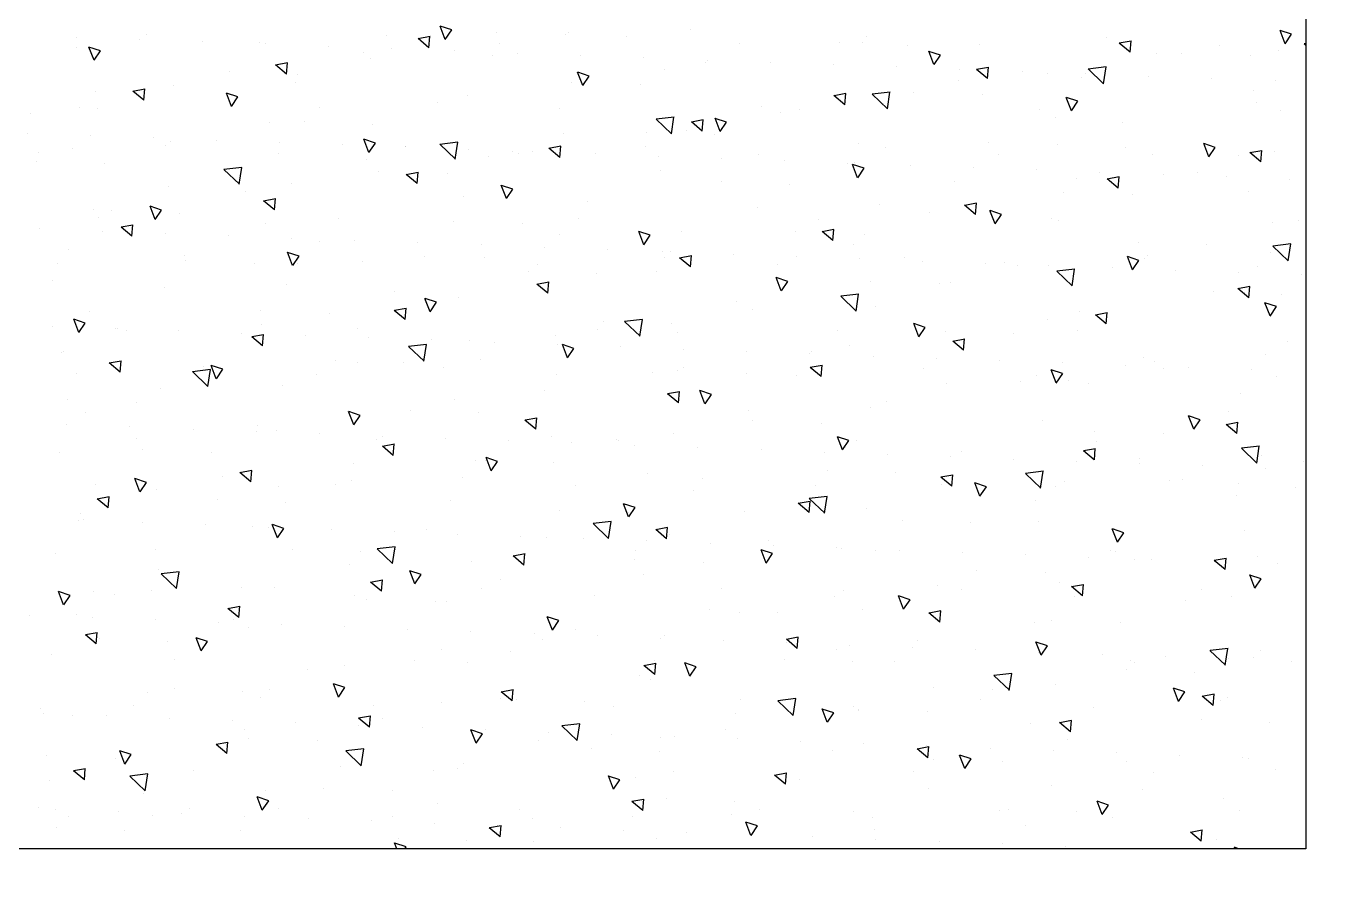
# Model space of a CAD drawing. Header units: metres. Extents: x 530959 to 531458, y 2674234 to 2674577.
# Drawn here: x 531148.023 to 531148.894, y 2674389.158 to 2674389.731 of the extents above; entities that cross this region are included whole.
import ezdxf

# ---------------------------------------------------------------- set-up
doc = ezdxf.new("R2010")
doc.units = ezdxf.units.M
doc.layers.add('300mm Hume Pipe', color=74, linetype='Continuous')
doc.layers.add('IDT', color=7, linetype='Continuous')

# ---------------------------------------------------------------- blocks, each defined once
blk = doc.blocks.new('IDT')
at = {"layer": 'IDT', "color": 8}
for p, q in [((27.26703, 16.38292), (27.26703, 17.48292)), ((27.26703, 17.48292), (28.76703, 17.48292))]:
    blk.add_line(p, q, dxfattribs=at)
at = {"layer": 'IDT', "color": 8, "linetype": 'Continuous'}
for p, q in [((27.31197, 17.48292), (27.31468, 17.48201)), ((27.31437, 17.48292), (27.31472, 17.48199)), ((27.32651, 17.47671), (27.32651, 17.47671)), ((27.33704, 17.47796), (27.33638, 17.47037)), ((27.33705, 17.47796), (27.34434, 17.47184)), ((27.38587, 17.48277), (27.38587, 17.48277)), ((27.42815, 17.48123), (27.42815, 17.48123)), ((27.47043, 17.47969), (27.47043, 17.47969)), ((27.5127, 17.47814), (27.5127, 17.47814)), ((27.55498, 17.4766), (27.55498, 17.4766)), ((27.64554, 17.48283), (27.64554, 17.48283)), ((27.70217, 17.47594), (27.70217, 17.47594)), ((27.78413, 17.47798), (27.78413, 17.47798)), ((27.82901, 17.47749), (27.82901, 17.47749)), ((27.87056, 17.48292), (27.86974, 17.48169)), ((27.86974, 17.4817), (27.87741, 17.47912)), ((27.87492, 17.47588), (27.87492, 17.47588)), ((27.87599, 17.48292), (27.87746, 17.4791)), ((27.33635, 17.47052), (27.34431, 17.47199)), ((27.4546, 17.46712), (27.4546, 17.46712)), ((27.55588, 17.46976), (27.55588, 17.46976)), ((27.59726, 17.47505), (27.59726, 17.47505)), ((27.63868, 17.47401), (27.63442, 17.46769)), ((27.63442, 17.46769), (27.64209, 17.46512)), ((27.63872, 17.47399), (27.64214, 17.46509)), ((27.63954, 17.47351), (27.63954, 17.47351)), ((27.68181, 17.47196), (27.68181, 17.47196)), ((27.72409, 17.47042), (27.72409, 17.47042)), ((27.76637, 17.46888), (27.76637, 17.46888)), ((27.80602, 17.46753), (27.81398, 17.469)), ((27.80672, 17.47498), (27.80605, 17.46738)), ((27.80672, 17.47498), (27.81402, 17.46885)), ((27.80865, 17.46733), (27.80865, 17.46733)), ((27.981, 17.47051), (27.981, 17.47051)), ((28.05839, 17.47054), (28.05839, 17.47054)), ((28.10429, 17.46893), (28.10429, 17.46893)), ((27.39668, 17.46232), (27.39668, 17.46232)), ((27.40336, 17.46), (27.39909, 17.45368)), ((27.4034, 17.45998), (27.40682, 17.45109)), ((27.5575, 17.46194), (27.5575, 17.46194)), ((27.65181, 17.46018), (27.65181, 17.46018)), ((27.71832, 17.46157), (27.71832, 17.46157)), ((27.78526, 17.46281), (27.78526, 17.46281)), ((27.85092, 17.46579), (27.85092, 17.46579)), ((27.87914, 17.46119), (27.87914, 17.46119)), ((27.8932, 17.46424), (27.8932, 17.46424)), ((27.93548, 17.4627), (27.93548, 17.4627)), ((27.97776, 17.46115), (27.97776, 17.46115)), ((28.02003, 17.45961), (28.02003, 17.45961)), ((28.03996, 17.46082), (28.03996, 17.46082)), ((28.09626, 17.46153), (28.09626, 17.46153)), ((27.31164, 17.45745), (27.31164, 17.45745)), ((27.39909, 17.45369), (27.40677, 17.45111)), ((27.42036, 17.45799), (27.42036, 17.45799)), ((27.46626, 17.45637), (27.46626, 17.45637)), ((27.47246, 17.45707), (27.47246, 17.45707)), ((27.56985, 17.45814), (27.56985, 17.45814)), ((27.63328, 17.4567), (27.63328, 17.4567)), ((27.64973, 17.45104), (27.64973, 17.45104)), ((27.71049, 17.44991), (27.71846, 17.45138)), ((27.71119, 17.45735), (27.71052, 17.44976)), ((27.71119, 17.45735), (27.71849, 17.45123)), ((27.7941, 17.45633), (27.7941, 17.45633)), ((27.84868, 17.45272), (27.84868, 17.45272)), ((27.95492, 17.45595), (27.95492, 17.45595)), ((27.96609, 17.45711), (27.96183, 17.45079)), ((27.96183, 17.45079), (27.9695, 17.44822)), ((27.96614, 17.45709), (27.96955, 17.4482)), ((28.01463, 17.45586), (28.01463, 17.45586)), ((28.06231, 17.45807), (28.06231, 17.45807)), ((28.10459, 17.45652), (28.10459, 17.45652)), ((28.11573, 17.45558), (28.11573, 17.45558)), ((27.32228, 17.44932), (27.32228, 17.44932)), ((27.3766, 17.4433), (27.3766, 17.4433)), ((27.51949, 17.44239), (27.51949, 17.44239)), ((27.69563, 17.44942), (27.69563, 17.44942)), ((27.73077, 17.44311), (27.72651, 17.43679)), ((27.73082, 17.44308), (27.73423, 17.43419)), ((27.8791, 17.44409), (27.8791, 17.44409)), ((27.92501, 17.44247), (27.92501, 17.44247)), ((27.96394, 17.44374), (27.96394, 17.44374)), ((28.04459, 17.44415), (28.04284, 17.43285)), ((28.04454, 17.44412), (28.05485, 17.43423)), ((28.04589, 17.44578), (28.04589, 17.44578)), ((27.43754, 17.44034), (27.43754, 17.44034)), ((27.60597, 17.43635), (27.60597, 17.43635)), ((27.61497, 17.43229), (27.62293, 17.43376)), ((27.61566, 17.43973), (27.61499, 17.43214)), ((27.61566, 17.43973), (27.62296, 17.43361)), ((27.71637, 17.43492), (27.71637, 17.43492)), ((27.72651, 17.43679), (27.73418, 17.43421)), ((28.04278, 17.43286), (28.05484, 17.43426)), ((28.08533, 17.43675), (28.08467, 17.42916)), ((28.08533, 17.43675), (28.09263, 17.43063)), ((28.10848, 17.43713), (28.10848, 17.43713)), ((27.28698, 17.42991), (27.28698, 17.42991)), ((27.3688, 17.43189), (27.3688, 17.43189)), ((27.38718, 17.42459), (27.38718, 17.42459)), ((27.47045, 17.42458), (27.47045, 17.42458)), ((27.49545, 17.4291), (27.49119, 17.42278)), ((27.4955, 17.42908), (27.49891, 17.42019)), ((27.52962, 17.43151), (27.52962, 17.43151)), ((27.69044, 17.43114), (27.69044, 17.43114)), ((27.83162, 17.42594), (27.83162, 17.42594)), ((27.83535, 17.4294), (27.83535, 17.4294)), ((27.85125, 17.43076), (27.85125, 17.43076)), ((27.89985, 17.42731), (27.8981, 17.41601)), ((27.8998, 17.42729), (27.91011, 17.41739)), ((27.91358, 17.42798), (27.91358, 17.42798)), ((28.01207, 17.43039), (28.01207, 17.43039)), ((28.05818, 17.42621), (28.05392, 17.41989)), ((28.05823, 17.42619), (28.06165, 17.4173)), ((28.08464, 17.42931), (28.0926, 17.43078)), ((27.26717, 17.42326), (27.26717, 17.42326)), ((27.30522, 17.42254), (27.30522, 17.42254)), ((27.30945, 17.42171), (27.30945, 17.42171)), ((27.35172, 17.42017), (27.35172, 17.42017)), ((27.394, 17.41863), (27.394, 17.41863)), ((27.43628, 17.41708), (27.43628, 17.41708)), ((27.47856, 17.41554), (27.47856, 17.41554)), ((27.49119, 17.42278), (27.49886, 17.42021)), ((27.51635, 17.42296), (27.51635, 17.42296)), ((27.51944, 17.41467), (27.5274, 17.41614)), ((27.52013, 17.42211), (27.51947, 17.41452)), ((27.52013, 17.42211), (27.52743, 17.41599)), ((27.58405, 17.41712), (27.58405, 17.41712)), ((27.69982, 17.41763), (27.69982, 17.41763)), ((27.74572, 17.41601), (27.74572, 17.41601)), ((27.89805, 17.41602), (27.91011, 17.41743)), ((27.9898, 17.41913), (27.98914, 17.41154)), ((27.98981, 17.41913), (27.9971, 17.413)), ((28.05392, 17.41989), (28.0616, 17.41732)), ((28.06472, 17.42245), (28.06472, 17.42245)), ((28.11045, 17.42052), (28.11045, 17.42052)), ((27.42669, 17.40989), (27.42669, 17.40989)), ((27.52083, 17.41399), (27.52083, 17.41399)), ((27.56311, 17.41245), (27.56311, 17.41245)), ((27.60539, 17.4109), (27.60539, 17.4109)), ((27.64767, 17.40936), (27.64767, 17.40936)), ((27.68994, 17.40782), (27.68994, 17.40782)), ((27.69931, 17.40814), (27.69931, 17.40814)), ((27.73222, 17.40627), (27.73222, 17.40627)), ((27.75512, 17.41047), (27.75337, 17.39918)), ((27.75507, 17.41045), (27.76538, 17.40056)), ((27.78126, 17.41019), (27.78126, 17.41019)), ((27.82286, 17.41221), (27.8186, 17.40589)), ((27.8186, 17.40589), (27.82628, 17.40331)), ((27.82291, 17.41218), (27.82633, 17.40329)), ((27.92919, 17.41068), (27.92919, 17.41068)), ((27.9751, 17.40906), (27.9751, 17.40906)), ((27.98911, 17.41169), (27.99707, 17.41315)), ((27.29116, 17.39812), (27.29116, 17.39812)), ((27.42391, 17.39705), (27.43187, 17.39852)), ((27.4246, 17.40449), (27.42394, 17.3969)), ((27.4246, 17.40449), (27.4319, 17.39837)), ((27.45173, 17.39932), (27.45173, 17.39932)), ((27.58754, 17.3982), (27.58328, 17.39188)), ((27.58759, 17.39818), (27.59101, 17.38929)), ((27.65606, 17.40294), (27.65606, 17.40294)), ((27.75331, 17.39919), (27.76538, 17.40059)), ((27.7745, 17.40473), (27.7745, 17.40473)), ((27.81678, 17.40318), (27.81678, 17.40318)), ((27.85905, 17.40164), (27.85905, 17.40164)), ((27.89427, 17.40151), (27.89361, 17.39391)), ((27.89428, 17.4015), (27.90157, 17.39538)), ((27.90133, 17.40009), (27.90133, 17.40009)), ((27.94361, 17.39855), (27.94361, 17.39855)), ((27.97813, 17.40272), (27.97813, 17.40272)), ((27.33707, 17.3965), (27.33707, 17.3965)), ((27.52054, 17.39117), (27.52054, 17.39117)), ((27.56644, 17.38955), (27.56644, 17.38955)), ((27.56699, 17.39034), (27.56699, 17.39034)), ((27.58328, 17.39188), (27.59096, 17.38931)), ((27.61039, 17.39363), (27.60863, 17.38234)), ((27.61034, 17.39361), (27.62065, 17.38372)), ((27.64895, 17.39239), (27.64895, 17.39239)), ((27.88544, 17.39599), (27.88544, 17.39599)), ((27.89358, 17.39406), (27.90154, 17.39553)), ((27.98589, 17.39701), (27.98589, 17.39701)), ((28.02816, 17.39546), (28.02816, 17.39546)), ((28.07044, 17.39392), (28.07044, 17.39392)), ((28.09339, 17.39374), (28.09339, 17.39374)), ((28.11272, 17.39237), (28.11272, 17.39237)), ((28.11481, 17.38904), (28.11481, 17.38904)), ((27.31942, 17.38152), (27.31942, 17.38152)), ((27.32435, 17.38338), (27.32435, 17.38338)), ((27.32838, 17.37943), (27.33634, 17.3809)), ((27.32907, 17.38687), (27.32841, 17.37928)), ((27.32908, 17.38687), (27.33637, 17.38074)), ((27.35222, 17.38419), (27.34796, 17.37788)), ((27.35227, 17.38417), (27.35568, 17.37528)), ((27.4094, 17.38825), (27.4094, 17.38825)), ((27.48517, 17.38301), (27.48517, 17.38301)), ((27.57022, 17.38788), (27.57022, 17.38788)), ((27.60858, 17.38235), (27.62064, 17.38375)), ((27.64599, 17.38264), (27.64599, 17.38264)), ((27.73103, 17.3875), (27.73103, 17.3875)), ((27.74991, 17.38422), (27.74991, 17.38422)), ((27.79582, 17.3826), (27.79582, 17.3826)), ((27.79875, 17.38388), (27.79808, 17.37629)), ((27.79875, 17.38388), (27.80605, 17.37776)), ((27.80681, 17.38226), (27.80681, 17.38226)), ((27.84582, 17.38492), (27.84582, 17.38492)), ((27.89185, 17.38713), (27.89185, 17.38713)), ((27.91496, 17.3813), (27.9107, 17.37499)), ((27.91501, 17.38128), (27.91842, 17.37239)), ((27.96763, 17.38189), (27.96763, 17.38189)), ((28.05267, 17.38676), (28.05267, 17.38676)), ((27.34796, 17.37788), (27.35564, 17.3753)), ((27.43467, 17.37254), (27.43467, 17.37254)), ((27.46565, 17.3768), (27.4639, 17.3655)), ((27.4656, 17.37677), (27.47591, 17.36688)), ((27.47678, 17.37648), (27.47678, 17.37648)), ((27.51663, 17.37459), (27.51663, 17.37459)), ((27.79805, 17.37644), (27.80601, 17.37791)), ((27.9107, 17.37499), (27.91837, 17.37241)), ((27.96107, 17.37594), (27.96107, 17.37594)), ((27.97928, 17.37727), (27.97928, 17.37727)), ((28.02519, 17.37565), (28.02519, 17.37565)), ((28.04303, 17.37799), (28.04303, 17.37799)), ((27.34125, 17.36471), (27.34125, 17.36471)), ((27.38716, 17.36309), (27.38716, 17.36309)), ((27.46385, 17.36551), (27.47591, 17.36691)), ((27.67964, 17.3673), (27.67538, 17.36098)), ((27.67969, 17.36728), (27.6831, 17.35838)), ((27.70322, 17.36626), (27.70255, 17.35867)), ((27.70322, 17.36626), (27.71052, 17.36014)), ((27.70615, 17.36953), (27.70615, 17.36953)), ((27.7135, 17.36712), (27.7135, 17.36712)), ((27.93553, 17.36258), (27.93553, 17.36258)), ((27.27669, 17.3573), (27.27669, 17.3573)), ((27.30236, 17.35475), (27.30236, 17.35475)), ((27.31897, 17.35575), (27.31897, 17.35575)), ((27.32092, 17.35996), (27.31917, 17.34867)), ((27.32087, 17.35994), (27.33118, 17.35004)), ((27.36125, 17.35421), (27.36125, 17.35421)), ((27.38151, 17.35782), (27.38151, 17.35782)), ((27.38431, 17.35679), (27.38431, 17.35679)), ((27.54233, 17.35745), (27.54233, 17.35745)), ((27.57063, 17.35776), (27.57063, 17.35776)), ((27.61653, 17.35614), (27.61653, 17.35614)), ((27.67538, 17.36098), (27.68305, 17.35841)), ((27.70253, 17.35882), (27.71049, 17.36029)), ((27.70315, 17.35707), (27.70315, 17.35707)), ((27.82876, 17.35814), (27.82876, 17.35814)), ((27.86397, 17.3567), (27.86397, 17.3567)), ((27.91071, 17.36019), (27.91071, 17.36019)), ((28.02479, 17.35632), (28.02479, 17.35632)), ((27.29749, 17.35002), (27.29749, 17.35002)), ((27.31911, 17.34867), (27.33117, 17.35008)), ((27.40352, 17.35266), (27.40352, 17.35266)), ((27.44432, 17.35329), (27.44006, 17.34698)), ((27.44006, 17.34698), (27.44773, 17.3444)), ((27.44437, 17.35327), (27.44778, 17.34438)), ((27.4458, 17.35112), (27.4458, 17.35112)), ((27.48808, 17.34958), (27.48808, 17.34958)), ((27.53036, 17.34803), (27.53036, 17.34803)), ((27.57263, 17.34649), (27.57263, 17.34649)), ((27.58118, 17.34932), (27.58118, 17.34932)), ((27.60769, 17.34864), (27.60702, 17.34105)), ((27.60769, 17.34864), (27.61499, 17.34252)), ((27.61491, 17.34494), (27.61491, 17.34494)), ((27.8, 17.35081), (27.8, 17.35081)), ((27.84591, 17.34919), (27.84591, 17.34919)), ((28.00705, 17.3504), (28.00279, 17.34409)), ((28.0071, 17.35038), (28.01051, 17.34149)), ((28.07736, 17.34566), (28.0767, 17.33807)), ((28.07736, 17.34566), (28.08466, 17.33953)), ((28.10759, 17.35272), (28.10759, 17.35272)), ((27.52687, 17.34307), (27.52687, 17.34307)), ((27.607, 17.3412), (27.61496, 17.34267)), ((27.65719, 17.3434), (27.65719, 17.3434)), ((27.69644, 17.34034), (27.69644, 17.34034)), ((27.69947, 17.34185), (27.69947, 17.34185)), ((27.74174, 17.34031), (27.74174, 17.34031)), ((27.77173, 17.3364), (27.76747, 17.33008)), ((27.77178, 17.33638), (27.77519, 17.32748)), ((27.7784, 17.34239), (27.7784, 17.34239)), ((27.78402, 17.33876), (27.78402, 17.33876)), ((27.8263, 17.33722), (27.8263, 17.33722)), ((28.00279, 17.34409), (28.01047, 17.34151)), ((28.02937, 17.34386), (28.02937, 17.34386)), ((28.07528, 17.34224), (28.07528, 17.34224)), ((28.07667, 17.33822), (28.08463, 17.33968)), ((27.39134, 17.3313), (27.39134, 17.3313)), ((27.43725, 17.32968), (27.43725, 17.32968)), ((27.44887, 17.33153), (27.44887, 17.33153)), ((27.51216, 17.33102), (27.5115, 17.32343)), ((27.51216, 17.33102), (27.51946, 17.3249)), ((27.75624, 17.33612), (27.75624, 17.33612)), ((27.76747, 17.33008), (27.77515, 17.32751)), ((27.86858, 17.33568), (27.86858, 17.33568)), ((27.91085, 17.33413), (27.91085, 17.33413)), ((27.95313, 17.33259), (27.95313, 17.33259)), ((27.97527, 17.33492), (27.97527, 17.33492)), ((27.98183, 17.32803), (27.98117, 17.32044)), ((27.98184, 17.32803), (27.98913, 17.32191)), ((27.98562, 17.32917), (27.98562, 17.32917)), ((27.99541, 17.33104), (27.99541, 17.33104)), ((28.03769, 17.3295), (28.03769, 17.3295)), ((28.07996, 17.32795), (28.07996, 17.32795)), ((27.51147, 17.32358), (27.51943, 17.32505)), ((27.53641, 17.32239), (27.53215, 17.31608)), ((27.53646, 17.32237), (27.53987, 17.31348)), ((27.56413, 17.32255), (27.56413, 17.32255)), ((27.62072, 17.32435), (27.62072, 17.32435)), ((27.64608, 17.32459), (27.64608, 17.32459)), ((27.66662, 17.32273), (27.66662, 17.32273)), ((27.98114, 17.32059), (27.9891, 17.32206)), ((28.09053, 17.32594), (28.09053, 17.32594)), ((28.09915, 17.3195), (28.09488, 17.31318)), ((28.09919, 17.31948), (28.10261, 17.31059)), ((28.12224, 17.32641), (28.12224, 17.32641)), ((27.31655, 17.31373), (27.31655, 17.31373)), ((27.34759, 17.31661), (27.34759, 17.31661)), ((27.41663, 17.3134), (27.41597, 17.30581)), ((27.41664, 17.3134), (27.42393, 17.30727)), ((27.42211, 17.31419), (27.42211, 17.31419)), ((27.53215, 17.31608), (27.53982, 17.3135)), ((27.58293, 17.31381), (27.58293, 17.31381)), ((27.74375, 17.31344), (27.74375, 17.31344)), ((27.84295, 17.31713), (27.84295, 17.31713)), ((27.85009, 17.3174), (27.85009, 17.3174)), ((27.8863, 17.31041), (27.88564, 17.30282)), ((27.88631, 17.31041), (27.8936, 17.30429)), ((27.896, 17.31578), (27.896, 17.31578)), ((27.90457, 17.31307), (27.90457, 17.31307)), ((28.04017, 17.31019), (28.04017, 17.31019)), ((28.06539, 17.31269), (28.06539, 17.31269)), ((28.07947, 17.31045), (28.07947, 17.31045)), ((28.09489, 17.31319), (28.10256, 17.31061)), ((27.30109, 17.30839), (27.29683, 17.30207)), ((27.29683, 17.30207), (27.3045, 17.2995)), ((27.30114, 17.30837), (27.30455, 17.29947)), ((27.33707, 17.30932), (27.33707, 17.30932)), ((27.41594, 17.30596), (27.4239, 17.30743)), ((27.43181, 17.30475), (27.43181, 17.30475)), ((27.49789, 17.30895), (27.49789, 17.30895)), ((27.51376, 17.3068), (27.51376, 17.3068)), ((27.57696, 17.30966), (27.57696, 17.30966)), ((27.6587, 17.30857), (27.6587, 17.30857)), ((27.80633, 17.30271), (27.80633, 17.30271)), ((27.81952, 17.3082), (27.81952, 17.3082)), ((27.86383, 17.3055), (27.85956, 17.29918)), ((27.86387, 17.30547), (27.86729, 17.29658)), ((27.88561, 17.30297), (27.89357, 17.30444)), ((27.95821, 17.30815), (27.95821, 17.30815)), ((27.98034, 17.30782), (27.98034, 17.30782)), ((28.02357, 17.30861), (28.02182, 17.29731)), ((28.02352, 17.30858), (28.03383, 17.29869)), ((27.3211, 17.29577), (27.32044, 17.28818)), ((27.32111, 17.29577), (27.3284, 17.28965)), ((27.44143, 17.29789), (27.44143, 17.29789)), ((27.48734, 17.29627), (27.48734, 17.29627)), ((27.71064, 17.29933), (27.71064, 17.29933)), ((27.79078, 17.29279), (27.79011, 17.2852)), ((27.79078, 17.29279), (27.79808, 17.28667)), ((27.85956, 17.29918), (27.86724, 17.2966)), ((28.02176, 17.29732), (28.03382, 17.29872)), ((28.03571, 17.29576), (28.03571, 17.29576)), ((27.28563, 17.29209), (27.28563, 17.29209)), ((27.29949, 17.28695), (27.29949, 17.28695)), ((27.32041, 17.28834), (27.32837, 17.2898)), ((27.32791, 17.29055), (27.32791, 17.29055)), ((27.37019, 17.289), (27.37019, 17.289)), ((27.38145, 17.289), (27.38145, 17.289)), ((27.41247, 17.28746), (27.41247, 17.28746)), ((27.45474, 17.28591), (27.45474, 17.28591)), ((27.49702, 17.28437), (27.49702, 17.28437)), ((27.6285, 17.29149), (27.62424, 17.28517)), ((27.62424, 17.28517), (27.63192, 17.2826)), ((27.62855, 17.29147), (27.63197, 17.28258)), ((27.67081, 17.29094), (27.67081, 17.29094)), ((27.71671, 17.28932), (27.71671, 17.28932)), ((27.79008, 17.28535), (27.79804, 17.28682)), ((27.82589, 17.29035), (27.82589, 17.29035)), ((27.87883, 17.29177), (27.87708, 17.28048)), ((27.87878, 17.29175), (27.88909, 17.28185)), ((27.90018, 17.28399), (27.90018, 17.28399)), ((27.90785, 17.29239), (27.90785, 17.29239)), ((28.10472, 17.28493), (28.10472, 17.28493)), ((27.39318, 17.27749), (27.38892, 17.27117)), ((27.39323, 17.27746), (27.39665, 17.26857)), ((27.39422, 17.28376), (27.39422, 17.28376)), ((27.39768, 17.2832), (27.39768, 17.2832)), ((27.5393, 17.28282), (27.5393, 17.28282)), ((27.55504, 17.28338), (27.55504, 17.28338)), ((27.57832, 17.28153), (27.57832, 17.28153)), ((27.58158, 17.28128), (27.58158, 17.28128)), ((27.62385, 17.27974), (27.62385, 17.27974)), ((27.62705, 17.27625), (27.62705, 17.27625)), ((27.66613, 17.27819), (27.66613, 17.27819)), ((27.69525, 17.27517), (27.69458, 17.26758)), ((27.69525, 17.27517), (27.70255, 17.26905)), ((27.70841, 17.27665), (27.70841, 17.27665)), ((27.71586, 17.28301), (27.71586, 17.28301)), ((27.87668, 17.28263), (27.87668, 17.28263)), ((27.87703, 17.28048), (27.88909, 17.28189)), ((27.94609, 17.28237), (27.94609, 17.28237)), ((28.0375, 17.28226), (28.0375, 17.28226)), ((27.30805, 17.26981), (27.30805, 17.26981)), ((27.38892, 17.27117), (27.3966, 17.26859)), ((27.69358, 17.27255), (27.69358, 17.27255)), ((27.69456, 17.26773), (27.70252, 17.2692)), ((27.7341, 17.27493), (27.73235, 17.26364)), ((27.73405, 17.27491), (27.74436, 17.26502)), ((27.75069, 17.2751), (27.75069, 17.2751)), ((27.77553, 17.2746), (27.77553, 17.2746)), ((27.79296, 17.27356), (27.79296, 17.27356)), ((27.83524, 17.27201), (27.83524, 17.27201)), ((27.85642, 17.2693), (27.85642, 17.2693)), ((27.87752, 17.27047), (27.87752, 17.27047)), ((27.9198, 17.26893), (27.9198, 17.26893)), ((27.95592, 17.2746), (27.95166, 17.26828)), ((27.95166, 17.26828), (27.95933, 17.2657)), ((27.95597, 17.27457), (27.95938, 17.26568)), ((27.96207, 17.26738), (27.96207, 17.26738)), ((27.9724, 17.26713), (27.9724, 17.26713)), ((27.446, 17.26373), (27.446, 17.26373)), ((27.49152, 17.26448), (27.49152, 17.26448)), ((27.53743, 17.26286), (27.53743, 17.26286)), ((27.58937, 17.2581), (27.58761, 17.2468)), ((27.58932, 17.25807), (27.59962, 17.24818)), ((27.7206, 17.26059), (27.71634, 17.25427)), ((27.72065, 17.26057), (27.72406, 17.25168)), ((27.73229, 17.26365), (27.74435, 17.26505)), ((28.00435, 17.26584), (28.00435, 17.26584)), ((28.04663, 17.26429), (28.04663, 17.26429)), ((28.0858, 17.26235), (28.0858, 17.26235)), ((28.08766, 17.25815), (28.08766, 17.25815)), ((28.08891, 17.26275), (28.08891, 17.26275)), ((27.44777, 17.24979), (27.44777, 17.24979)), ((27.56126, 17.25475), (27.56126, 17.25475)), ((27.59903, 17.25011), (27.60699, 17.25158)), ((27.59972, 17.25755), (27.59906, 17.24996)), ((27.59972, 17.25755), (27.60702, 17.25142)), ((27.64322, 17.2568), (27.64322, 17.2568)), ((27.71634, 17.25427), (27.72401, 17.2517)), ((27.7209, 17.25753), (27.7209, 17.25753)), ((27.7668, 17.25591), (27.7668, 17.25591)), ((27.84009, 17.24933), (27.84009, 17.24933)), ((27.95027, 17.25058), (27.95027, 17.25058)), ((28.06939, 17.25456), (28.06873, 17.24697)), ((28.0694, 17.25456), (28.07669, 17.24844)), ((27.274, 17.2405), (27.274, 17.2405)), ((27.31369, 17.24593), (27.31369, 17.24593)), ((27.44463, 17.24126), (27.44288, 17.22996)), ((27.44458, 17.24123), (27.45489, 17.23134)), ((27.48528, 17.24659), (27.48102, 17.24027)), ((27.48102, 17.24027), (27.48869, 17.23769)), ((27.48533, 17.24656), (27.48874, 17.23767)), ((27.58756, 17.24681), (27.59962, 17.24821)), ((27.67714, 17.24284), (27.67714, 17.24284)), ((27.95535, 17.24035), (27.95535, 17.24035)), ((27.99618, 17.24896), (27.99618, 17.24896)), ((28.0373, 17.2424), (28.0373, 17.2424)), ((28.04801, 17.24369), (28.04375, 17.23738)), ((28.04806, 17.24367), (28.05148, 17.23478)), ((28.0687, 17.24712), (28.07666, 17.24859)), ((27.31224, 17.23802), (27.31224, 17.23802)), ((27.34978, 17.23526), (27.34978, 17.23526)), ((27.35814, 17.2364), (27.35814, 17.2364)), ((27.42894, 17.23695), (27.42894, 17.23695)), ((27.43482, 17.24012), (27.43482, 17.24012)), ((27.5035, 17.23249), (27.51146, 17.23396)), ((27.50419, 17.23993), (27.50353, 17.23233)), ((27.50419, 17.23993), (27.51149, 17.2338)), ((27.5106, 17.23488), (27.5106, 17.23488)), ((27.5109, 17.239), (27.5109, 17.239)), ((27.59564, 17.23975), (27.59564, 17.23975)), ((27.67142, 17.23451), (27.67142, 17.23451)), ((27.75646, 17.23938), (27.75646, 17.23938)), ((27.83224, 17.23413), (27.83224, 17.23413)), ((27.90651, 17.23589), (27.90651, 17.23589)), ((27.91728, 17.239), (27.91728, 17.239)), ((27.97386, 17.23694), (27.9732, 17.22935)), ((27.97387, 17.23694), (27.98116, 17.23082)), ((27.99306, 17.23376), (27.99306, 17.23376)), ((28.04375, 17.23738), (28.05143, 17.2348)), ((28.0781, 17.23863), (28.0781, 17.23863)), ((27.26848, 17.22333), (27.26848, 17.22333)), ((27.29376, 17.22794), (27.29376, 17.22794)), ((27.2999, 17.22442), (27.29815, 17.21313)), ((27.29985, 17.2244), (27.31016, 17.2145)), ((27.33604, 17.2264), (27.33604, 17.2264)), ((27.37832, 17.22485), (27.37832, 17.22485)), ((27.4206, 17.22331), (27.4206, 17.22331)), ((27.44283, 17.22997), (27.45489, 17.23137)), ((27.54161, 17.23107), (27.54161, 17.23107)), ((27.58752, 17.22945), (27.58752, 17.22945)), ((27.70777, 17.23153), (27.70777, 17.23153)), ((27.77099, 17.22412), (27.77099, 17.22412)), ((27.81269, 17.22969), (27.80843, 17.22337)), ((27.80843, 17.22337), (27.81611, 17.2208)), ((27.81274, 17.22967), (27.81615, 17.22078)), ((27.90499, 17.2246), (27.90499, 17.2246)), ((27.97317, 17.2295), (27.98113, 17.23097)), ((27.29663, 17.21916), (27.29663, 17.21916)), ((27.29809, 17.21313), (27.31015, 17.21454)), ((27.37858, 17.2212), (27.37858, 17.2212)), ((27.40797, 17.21487), (27.41593, 17.21633)), ((27.40866, 17.2223), (27.408, 17.21471)), ((27.40867, 17.2223), (27.41596, 17.21618)), ((27.46287, 17.22176), (27.46287, 17.22176)), ((27.49786, 17.21638), (27.49786, 17.21638)), ((27.50515, 17.22022), (27.50515, 17.22022)), ((27.54743, 17.21868), (27.54743, 17.21868)), ((27.57737, 17.21568), (27.57311, 17.20937)), ((27.57742, 17.21566), (27.58083, 17.20677)), ((27.58971, 17.21713), (27.58971, 17.21713)), ((27.63198, 17.21559), (27.63198, 17.21559)), ((27.81689, 17.2225), (27.81689, 17.2225)), ((27.82303, 17.22255), (27.82303, 17.22255)), ((27.87833, 17.21932), (27.87767, 17.21173)), ((27.87834, 17.21932), (27.88563, 17.2132)), ((28.00036, 17.21717), (28.00036, 17.21717)), ((28.04627, 17.21555), (28.04627, 17.21555)), ((28.10186, 17.21713), (28.10186, 17.21713)), ((27.40694, 17.20969), (27.40694, 17.20969)), ((27.56776, 17.20932), (27.56776, 17.20932)), ((27.57311, 17.20937), (27.58079, 17.20679)), ((27.57546, 17.21373), (27.57546, 17.21373)), ((27.67426, 17.21404), (27.67426, 17.21404)), ((27.71654, 17.2125), (27.71654, 17.2125)), ((27.72723, 17.20943), (27.72723, 17.20943)), ((27.72858, 17.20894), (27.72858, 17.20894)), ((27.75882, 17.21095), (27.75882, 17.21095)), ((27.77267, 17.2068), (27.77267, 17.2068)), ((27.80109, 17.20941), (27.80109, 17.20941)), ((27.84337, 17.20787), (27.84337, 17.20787)), ((27.87764, 17.21188), (27.8856, 17.21335)), ((27.88565, 17.20632), (27.88565, 17.20632)), ((27.88939, 17.20857), (27.88939, 17.20857)), ((28.05021, 17.2082), (28.05021, 17.2082)), ((27.31244, 17.19724), (27.3204, 17.19871)), ((27.31313, 17.20468), (27.31247, 17.19709)), ((27.31314, 17.20468), (27.32043, 17.19856)), ((27.34205, 17.20168), (27.33779, 17.19536)), ((27.3421, 17.20166), (27.34551, 17.19277)), ((27.36233, 17.20461), (27.36233, 17.20461)), ((27.40823, 17.20299), (27.40823, 17.20299)), ((27.5917, 17.19766), (27.5917, 17.19766)), ((27.69071, 17.20475), (27.69071, 17.20475)), ((27.78281, 17.2017), (27.78214, 17.19411)), ((27.78281, 17.2017), (27.79011, 17.19558)), ((27.90479, 17.19879), (27.90053, 17.19247)), ((27.90484, 17.19877), (27.90825, 17.18987)), ((27.92793, 17.20478), (27.92793, 17.20478)), ((27.9566, 17.20248), (27.9566, 17.20248)), ((27.96954, 17.19933), (27.96954, 17.19933)), ((27.9702, 17.20323), (27.9702, 17.20323)), ((28.01248, 17.20169), (28.01248, 17.20169)), ((28.05476, 17.20014), (28.05476, 17.20014)), ((28.09704, 17.1986), (28.09704, 17.1986)), ((27.31857, 17.18992), (27.31857, 17.18992)), ((27.33779, 17.19536), (27.34547, 17.19279)), ((27.44314, 17.19594), (27.44314, 17.19594)), ((27.63761, 17.19604), (27.63761, 17.19604)), ((27.64035, 17.189), (27.64035, 17.189)), ((27.78211, 17.19426), (27.79008, 17.19573)), ((27.82108, 17.19071), (27.82108, 17.19071)), ((27.86698, 17.18909), (27.86698, 17.18909)), ((27.90053, 17.19247), (27.9082, 17.1899)), ((28.0848, 17.19035), (28.0848, 17.19035)), ((27.54795, 17.18297), (27.54795, 17.18297)), ((27.5584, 17.18696), (27.5584, 17.18696)), ((27.66947, 17.18478), (27.66521, 17.17847)), ((27.66951, 17.18476), (27.67293, 17.17587)), ((27.68728, 17.18408), (27.68661, 17.17649)), ((27.68728, 17.18408), (27.69458, 17.17795)), ((27.83722, 17.18153), (27.83722, 17.18153)), ((28.05045, 17.18376), (28.05045, 17.18376)), ((28.09636, 17.18214), (28.09636, 17.18214)), ((27.31082, 17.17814), (27.31082, 17.17814)), ((27.41242, 17.1712), (27.41242, 17.1712)), ((27.43415, 17.17078), (27.42988, 17.16446)), ((27.43419, 17.17076), (27.43761, 17.16186)), ((27.50804, 17.17121), (27.50804, 17.17121)), ((27.66521, 17.17847), (27.67288, 17.17589)), ((27.68659, 17.17664), (27.69455, 17.17811)), ((27.77732, 17.17602), (27.77732, 17.17602)), ((27.95248, 17.17255), (27.95248, 17.17255)), ((28.00255, 17.17307), (28.0008, 17.16177)), ((28.0025, 17.17304), (28.01281, 17.16315)), ((28.03444, 17.1746), (28.03444, 17.1746)), ((27.28672, 17.16643), (27.28672, 17.16643)), ((27.30329, 17.16198), (27.30329, 17.16198)), ((27.42608, 17.16916), (27.42608, 17.16916)), ((27.42989, 17.16446), (27.43756, 17.16189)), ((27.44754, 17.16606), (27.44754, 17.16606)), ((27.45833, 17.16958), (27.45833, 17.16958)), ((27.59175, 17.16646), (27.59109, 17.15886)), ((27.59175, 17.16645), (27.59905, 17.16033)), ((27.60836, 17.16569), (27.60836, 17.16569)), ((27.64179, 17.16425), (27.64179, 17.16425)), ((27.6877, 17.16263), (27.6877, 17.16263)), ((27.70491, 17.16374), (27.70491, 17.16374)), ((27.76917, 17.16531), (27.76917, 17.16531)), ((27.92999, 17.16494), (27.92999, 17.16494)), ((27.99688, 17.16789), (27.99262, 17.16157)), ((27.99693, 17.16787), (28.00034, 17.15897)), ((28.00074, 17.16178), (28.0128, 17.16318)), ((28.00669, 17.16907), (28.00669, 17.16907)), ((28.06142, 17.16347), (28.06076, 17.15588)), ((28.06143, 17.16347), (28.06872, 17.15735)), ((28.09081, 17.16456), (28.09081, 17.16456)), ((27.34556, 17.16044), (27.34556, 17.16044)), ((27.36249, 17.16119), (27.36249, 17.16119)), ((27.36866, 17.15651), (27.36866, 17.15651)), ((27.37572, 17.15341), (27.37572, 17.15341)), ((27.38784, 17.15889), (27.38784, 17.15889)), ((27.43012, 17.15735), (27.43012, 17.15735)), ((27.4724, 17.1558), (27.4724, 17.1558)), ((27.51467, 17.15426), (27.51467, 17.15426)), ((27.52331, 17.16082), (27.52331, 17.16082)), ((27.59106, 17.15902), (27.59902, 17.16048)), ((27.68413, 17.16044), (27.68413, 17.16044)), ((27.76156, 17.15388), (27.7573, 17.14757)), ((27.76161, 17.15386), (27.76502, 17.14497)), ((27.82016, 17.15476), (27.82016, 17.15476)), ((27.84495, 17.16007), (27.84495, 17.16007)), ((27.85781, 17.15623), (27.85606, 17.14494)), ((27.85776, 17.15621), (27.86807, 17.14631)), ((27.87117, 17.1573), (27.87117, 17.1573)), ((27.90212, 17.1568), (27.90212, 17.1568)), ((27.91707, 17.15568), (27.91707, 17.15568)), ((27.99262, 17.16157), (28.00029, 17.159)), ((28.00577, 17.15969), (28.00577, 17.15969)), ((28.06073, 17.15603), (28.06869, 17.1575)), ((27.29376, 17.15136), (27.29376, 17.15136)), ((27.49622, 17.14883), (27.49556, 17.14124)), ((27.49622, 17.14883), (27.50352, 17.14271)), ((27.55695, 17.15271), (27.55695, 17.15271)), ((27.57259, 17.14594), (27.57259, 17.14594)), ((27.59804, 17.14956), (27.59804, 17.14956)), ((27.59923, 17.15117), (27.59923, 17.15117)), ((27.64151, 17.14962), (27.64151, 17.14962)), ((27.68378, 17.14808), (27.68378, 17.14808)), ((27.72606, 17.14654), (27.72606, 17.14654)), ((27.7573, 17.14757), (27.76497, 17.14499)), ((27.76834, 17.14499), (27.76834, 17.14499)), ((27.85601, 17.14494), (27.86807, 17.14635)), ((27.96589, 17.14585), (27.96523, 17.13826)), ((27.9659, 17.14585), (27.97319, 17.13973)), ((28.09899, 17.14933), (28.09899, 17.14933)), ((28.10054, 17.15035), (28.10054, 17.15035)), ((27.27904, 17.14312), (27.27904, 17.14312)), ((27.46251, 17.13779), (27.46251, 17.13779)), ((27.49553, 17.14139), (27.50349, 17.14286)), ((27.50842, 17.13617), (27.50842, 17.13617)), ((27.52624, 17.13988), (27.52198, 17.13356)), ((27.52629, 17.13986), (27.5297, 17.13096)), ((27.68785, 17.13696), (27.68785, 17.13696)), ((27.71308, 17.13939), (27.71133, 17.1281)), ((27.71303, 17.13937), (27.72334, 17.12948)), ((27.7698, 17.13901), (27.7698, 17.13901)), ((27.81062, 17.14345), (27.81062, 17.14345)), ((27.82741, 17.14261), (27.82741, 17.14261)), ((27.85289, 17.1419), (27.85289, 17.1419)), ((27.89517, 17.14036), (27.89517, 17.14036)), ((27.93745, 17.13881), (27.93745, 17.13881)), ((27.9652, 17.13841), (27.97316, 17.13988)), ((27.97973, 17.13727), (27.97973, 17.13727)), ((28.022, 17.13573), (28.022, 17.13573)), ((28.08897, 17.13699), (28.08471, 17.13067)), ((28.08902, 17.13696), (28.09244, 17.12807)), ((27.40069, 17.13121), (27.40003, 17.12362)), ((27.4007, 17.13121), (27.40799, 17.12509)), ((27.41965, 17.13563), (27.41965, 17.13563)), ((27.44027, 17.12814), (27.44027, 17.12814)), ((27.52198, 17.13356), (27.52965, 17.13099)), ((27.58047, 17.13525), (27.58047, 17.13525)), ((27.69188, 17.13084), (27.69188, 17.13084)), ((27.71127, 17.12811), (27.72333, 17.12951)), ((27.73779, 17.12922), (27.73779, 17.12922)), ((27.74129, 17.13488), (27.74129, 17.13488)), ((27.87037, 17.12823), (27.8697, 17.12064)), ((27.87037, 17.12823), (27.87767, 17.12211)), ((27.90211, 17.13451), (27.90211, 17.13451)), ((27.96668, 17.13154), (27.96668, 17.13154)), ((28.05678, 17.13566), (28.05678, 17.13566)), ((28.06293, 17.13413), (28.06293, 17.13413)), ((28.06428, 17.13418), (28.06428, 17.13418)), ((28.08471, 17.13067), (28.09239, 17.12809)), ((28.10656, 17.13264), (28.10656, 17.13264)), ((27.29092, 17.12587), (27.28666, 17.11955)), ((27.28666, 17.11956), (27.29433, 17.11698)), ((27.29097, 17.12585), (27.29438, 17.11696)), ((27.4, 17.12377), (27.40796, 17.12524)), ((27.41875, 17.1231), (27.41875, 17.1231)), ((27.55553, 17.11916), (27.55553, 17.11916)), ((27.56834, 17.12256), (27.56659, 17.11126)), ((27.56829, 17.12253), (27.5786, 17.11264)), ((27.63749, 17.12121), (27.63749, 17.12121)), ((27.85365, 17.12298), (27.84939, 17.11666)), ((27.8537, 17.12296), (27.85712, 17.11407)), ((27.86967, 17.12079), (27.87763, 17.12226)), ((27.92126, 17.12389), (27.92126, 17.12389)), ((27.96716, 17.12227), (27.96716, 17.12227)), ((28.08193, 17.12256), (28.08193, 17.12256)), ((27.28323, 17.11133), (27.28323, 17.11133)), ((27.30516, 17.11359), (27.3045, 17.106)), ((27.30517, 17.11359), (27.31246, 17.10747)), ((27.30796, 17.11034), (27.30796, 17.11034)), ((27.32913, 17.10971), (27.32913, 17.10971)), ((27.56654, 17.11127), (27.5786, 17.11267)), ((27.64813, 17.11615), (27.64813, 17.11615)), ((27.77484, 17.11061), (27.77417, 17.10302)), ((27.77484, 17.11061), (27.78214, 17.10448)), ((27.83436, 17.11374), (27.83436, 17.11374)), ((27.84939, 17.11666), (27.85707, 17.11409)), ((27.30447, 17.10615), (27.31243, 17.10762)), ((27.42361, 17.10572), (27.42186, 17.09442)), ((27.42322, 17.10136), (27.42322, 17.10136)), ((27.42356, 17.10569), (27.43387, 17.0958)), ((27.50517, 17.10341), (27.50517, 17.10341)), ((27.5126, 17.10438), (27.5126, 17.10438)), ((27.55851, 17.10276), (27.55851, 17.10276)), ((27.61833, 17.10898), (27.61407, 17.10266)), ((27.61407, 17.10266), (27.62175, 17.10008)), ((27.61838, 17.10895), (27.6218, 17.10006)), ((27.77414, 17.10317), (27.78211, 17.10464)), ((27.8775, 17.1092), (27.8775, 17.1092)), ((27.94962, 17.10476), (27.94962, 17.10476)), ((28.03157, 17.10681), (28.03157, 17.10681)), ((28.10687, 17.10225), (28.10687, 17.10225)), ((27.26995, 17.09832), (27.26995, 17.09832)), ((27.29943, 17.09237), (27.29943, 17.09237)), ((27.31223, 17.09677), (27.31223, 17.09677)), ((27.3545, 17.09523), (27.3545, 17.09523)), ((27.38301, 17.09497), (27.37875, 17.08865)), ((27.38306, 17.09495), (27.38647, 17.08606)), ((27.39678, 17.09368), (27.39678, 17.09368)), ((27.4218, 17.09443), (27.43387, 17.09584)), ((27.43906, 17.09214), (27.43906, 17.09214)), ((27.67931, 17.09298), (27.67864, 17.08539)), ((27.67931, 17.09298), (27.68661, 17.08686)), ((27.70204, 17.09594), (27.70204, 17.09594)), ((27.74198, 17.09743), (27.74198, 17.09743)), ((27.78788, 17.09581), (27.78788, 17.09581)), ((27.27888, 17.08888), (27.27712, 17.07759)), ((27.27883, 17.08886), (27.28913, 17.07897)), ((27.2909, 17.08357), (27.2909, 17.08357)), ((27.37286, 17.08561), (27.37286, 17.08561)), ((27.37521, 17.08713), (27.37521, 17.08713)), ((27.37875, 17.08865), (27.38643, 17.08608)), ((27.46025, 17.092), (27.46025, 17.092)), ((27.46884, 17.08969), (27.46884, 17.08969)), ((27.48134, 17.0906), (27.48134, 17.0906)), ((27.52361, 17.08905), (27.52361, 17.08905)), ((27.53603, 17.08675), (27.53603, 17.08675)), ((27.56589, 17.08751), (27.56589, 17.08751)), ((27.60817, 17.08596), (27.60817, 17.08596)), ((27.62107, 17.09162), (27.62107, 17.09162)), ((27.65045, 17.08442), (27.65045, 17.08442)), ((27.67862, 17.08555), (27.68658, 17.08701)), ((27.69684, 17.08638), (27.69684, 17.08638)), ((27.78189, 17.09125), (27.78189, 17.09125)), ((27.8173, 17.08696), (27.8173, 17.08696)), ((27.85766, 17.086), (27.85766, 17.086)), ((27.89926, 17.08901), (27.89926, 17.08901)), ((27.94575, 17.09208), (27.94149, 17.08576)), ((27.94149, 17.08576), (27.94916, 17.08319)), ((27.94271, 17.09087), (27.94271, 17.09087)), ((27.9458, 17.09206), (27.94921, 17.08317)), ((27.97135, 17.09048), (27.97135, 17.09048)), ((28.01725, 17.08886), (28.01725, 17.08886)), ((28.01848, 17.08563), (28.01848, 17.08563)), ((28.10352, 17.0905), (28.10352, 17.0905)), ((27.27707, 17.07759), (27.28913, 17.079)), ((27.33332, 17.07792), (27.33332, 17.07792)), ((27.37922, 17.0763), (27.37922, 17.0763)), ((27.56973, 17.07814), (27.56973, 17.07814)), ((27.58378, 17.07536), (27.58312, 17.06777)), ((27.58378, 17.07536), (27.59108, 17.06924)), ((27.69273, 17.08287), (27.69273, 17.08287)), ((27.69822, 17.08274), (27.69822, 17.08274)), ((27.71043, 17.07808), (27.70617, 17.07176)), ((27.71048, 17.07805), (27.71389, 17.06916)), ((27.735, 17.08133), (27.735, 17.08133)), ((27.77728, 17.07979), (27.77728, 17.07979)), ((27.81956, 17.07824), (27.81956, 17.07824)), ((27.86184, 17.0767), (27.86184, 17.0767)), ((27.90411, 17.07515), (27.90411, 17.07515)), ((27.92759, 17.07579), (27.92759, 17.07579)), ((28.09613, 17.08154), (28.09613, 17.08154)), ((27.56269, 17.07097), (27.56269, 17.07097)), ((27.58309, 17.06792), (27.59105, 17.06939)), ((27.6086, 17.06935), (27.6086, 17.06935)), ((27.68498, 17.06916), (27.68498, 17.06916)), ((27.70617, 17.07176), (27.71384, 17.06918)), ((27.76694, 17.07121), (27.76694, 17.07121)), ((27.94639, 17.07361), (27.94639, 17.07361)), ((27.98867, 17.07206), (27.98867, 17.07206)), ((28.03095, 17.07052), (28.03095, 17.07052)), ((28.05276, 17.06494), (28.06072, 17.06641)), ((28.05345, 17.07238), (28.05279, 17.06479)), ((28.05346, 17.07238), (28.06075, 17.06626)), ((28.07322, 17.06898), (28.07322, 17.06898)), ((28.1155, 17.06743), (28.1155, 17.06743)), ((27.27155, 17.06194), (27.27155, 17.06194)), ((27.28956, 17.06323), (27.28956, 17.06323)), ((27.43236, 17.06156), (27.43236, 17.06156)), ((27.43741, 17.06035), (27.43741, 17.06035)), ((27.47511, 17.06407), (27.47085, 17.05775)), ((27.47085, 17.05775), (27.47852, 17.05518)), ((27.47516, 17.06405), (27.47857, 17.05516)), ((27.48825, 17.05774), (27.48759, 17.05015)), ((27.48826, 17.05774), (27.49555, 17.05162)), ((27.59318, 17.06119), (27.59318, 17.06119)), ((27.754, 17.06082), (27.754, 17.06082)), ((27.79207, 17.06402), (27.79207, 17.06402)), ((27.83797, 17.0624), (27.83797, 17.0624)), ((27.91482, 17.06044), (27.91482, 17.06044)), ((27.96381, 17.06374), (27.96381, 17.06374)), ((28.03784, 17.06118), (28.03358, 17.05486)), ((28.03789, 17.06116), (28.0413, 17.05226)), ((28.07564, 17.06007), (28.07564, 17.06007)), ((27.48756, 17.0503), (27.49552, 17.05177)), ((27.51893, 17.05628), (27.51893, 17.05628)), ((27.55267, 17.05137), (27.55267, 17.05137)), ((27.63462, 17.05341), (27.63462, 17.05341)), ((27.74831, 17.04933), (27.74831, 17.04933)), ((27.95723, 17.04732), (27.96519, 17.04879)), ((27.95792, 17.05476), (27.95726, 17.04717)), ((27.95793, 17.05476), (27.96522, 17.04863)), ((28.02144, 17.05707), (28.02144, 17.05707)), ((28.03358, 17.05486), (28.04126, 17.05229)), ((28.06734, 17.05545), (28.06734, 17.05545)), ((28.07907, 17.05476), (28.07907, 17.05476)), ((27.30509, 17.04255), (27.30509, 17.04255)), ((27.38341, 17.04451), (27.38341, 17.04451)), ((27.39272, 17.04012), (27.39206, 17.03253)), ((27.39273, 17.04012), (27.40002, 17.034)), ((27.42931, 17.04289), (27.42931, 17.04289)), ((27.80252, 17.04717), (27.79826, 17.04086)), ((27.79826, 17.04086), (27.80594, 17.03828)), ((27.80257, 17.04715), (27.80598, 17.03826)), ((27.8315, 17.04594), (27.8315, 17.04594)), ((27.97768, 17.04238), (27.97768, 17.04238)), ((27.27808, 17.03417), (27.27808, 17.03417)), ((27.32036, 17.03262), (27.32036, 17.03262)), ((27.36264, 17.03108), (27.36264, 17.03108)), ((27.39203, 17.03268), (27.39999, 17.03415)), ((27.42035, 17.03357), (27.42035, 17.03357)), ((27.50231, 17.03561), (27.50231, 17.03561)), ((27.5672, 17.03317), (27.56294, 17.02685)), ((27.56725, 17.03315), (27.57066, 17.02425)), ((27.61278, 17.03756), (27.61278, 17.03756)), ((27.65869, 17.03594), (27.65869, 17.03594)), ((27.8617, 17.0297), (27.86966, 17.03116)), ((27.8624, 17.03714), (27.86173, 17.02954)), ((27.8624, 17.03714), (27.8697, 17.03101)), ((27.94675, 17.03696), (27.94675, 17.03696)), ((27.98153, 17.03753), (27.97977, 17.02623)), ((27.98148, 17.0375), (27.99178, 17.02761)), ((28.02871, 17.03901), (28.02871, 17.03901)), ((27.29719, 17.0225), (27.29653, 17.01491)), ((27.2972, 17.0225), (27.30449, 17.01637)), ((27.33965, 17.02982), (27.33965, 17.02982)), ((27.40491, 17.02954), (27.40491, 17.02954)), ((27.44719, 17.02799), (27.44719, 17.02799)), ((27.48947, 17.02645), (27.48947, 17.02645)), ((27.53175, 17.0249), (27.53175, 17.0249)), ((27.56294, 17.02685), (27.57061, 17.02428)), ((27.56902, 17.02287), (27.56902, 17.02287)), ((27.57402, 17.02336), (27.57402, 17.02336)), ((27.69918, 17.02815), (27.69918, 17.02815)), ((27.84216, 17.03061), (27.84216, 17.03061)), ((27.88806, 17.02899), (27.88806, 17.02899)), ((27.97972, 17.02624), (27.99178, 17.02765)), ((28.07153, 17.02366), (28.07153, 17.02366)), ((27.28803, 17.01577), (27.28803, 17.01577)), ((27.2965, 17.01506), (27.30446, 17.01653)), ((27.31214, 17.0183), (27.31214, 17.0183)), ((27.33188, 17.01916), (27.32762, 17.01285)), ((27.33193, 17.01914), (27.33534, 17.01025)), ((27.36999, 17.01782), (27.36999, 17.01782)), ((27.47296, 17.01793), (27.47296, 17.01793)), ((27.6163, 17.02181), (27.6163, 17.02181)), ((27.63378, 17.01756), (27.63378, 17.01756)), ((27.65858, 17.02027), (27.65858, 17.02027)), ((27.70086, 17.01873), (27.70086, 17.01873)), ((27.74313, 17.01718), (27.74313, 17.01718)), ((27.76687, 17.01951), (27.7662, 17.01192)), ((27.76687, 17.01951), (27.77417, 17.01339)), ((27.78541, 17.01564), (27.78541, 17.01564)), ((27.7946, 17.01718), (27.7946, 17.01718)), ((27.7984, 17.01592), (27.7984, 17.01592)), ((27.81444, 17.01917), (27.81444, 17.01917)), ((27.82769, 17.01409), (27.82769, 17.01409)), ((27.83679, 17.02069), (27.83504, 17.0094)), ((27.83674, 17.02067), (27.84705, 17.01078)), ((27.89462, 17.01627), (27.89035, 17.00996)), ((27.89466, 17.01625), (27.89808, 17.00736)), ((27.89639, 17.02121), (27.89639, 17.02121)), ((27.95542, 17.01681), (27.95542, 17.01681)), ((28.09326, 17.01374), (28.09326, 17.01374)), ((28.11624, 17.01643), (28.11624, 17.01643)), ((28.11743, 17.02204), (28.11743, 17.02204)), ((27.32762, 17.01285), (27.33529, 17.01027)), ((27.38792, 17.01306), (27.38792, 17.01306)), ((27.4335, 17.0111), (27.4335, 17.0111)), ((27.4794, 17.00948), (27.4794, 17.00948)), ((27.54874, 17.01269), (27.54874, 17.01269)), ((27.56686, 17.01035), (27.56686, 17.01035)), ((27.70956, 17.01231), (27.70956, 17.01231)), ((27.76618, 17.01207), (27.77414, 17.01354)), ((27.83499, 17.0094), (27.84705, 17.01081)), ((27.86997, 17.01255), (27.86997, 17.01255)), ((27.87038, 17.01194), (27.87038, 17.01194)), ((27.89035, 17.00996), (27.89803, 17.00738)), ((27.91224, 17.011), (27.91224, 17.011)), ((27.95452, 17.00946), (27.95452, 17.00946)), ((27.9968, 17.00792), (27.9968, 17.00792)), ((28.02777, 17.00897), (28.02777, 17.00897)), ((28.0312, 17.01156), (28.0312, 17.01156)), ((28.03908, 17.00637), (28.03908, 17.00637)), ((27.38974, 16.99641), (27.38974, 16.99641)), ((27.6593, 17.00227), (27.65503, 16.99595)), ((27.65934, 17.00225), (27.66276, 16.99335)), ((27.66287, 17.00415), (27.66287, 17.00415)), ((27.67134, 17.00189), (27.67067, 16.9943)), ((27.67134, 17.00189), (27.67864, 16.99577)), ((27.68212, 17.00137), (27.68212, 17.00137)), ((27.69206, 17.00385), (27.69031, 16.99256)), ((27.69201, 17.00383), (27.70232, 16.99394)), ((27.70878, 17.00253), (27.70878, 17.00253)), ((27.76408, 17.00342), (27.76408, 17.00342)), ((27.89225, 16.9972), (27.89225, 16.9972)), ((28.08135, 17.00483), (28.08135, 17.00483)), ((28.12363, 17.00328), (28.12363, 17.00328)), ((27.28426, 16.98787), (27.28426, 16.98787)), ((27.42397, 16.98826), (27.41971, 16.98195)), ((27.42402, 16.98824), (27.42744, 16.97935)), ((27.43455, 16.99255), (27.43455, 16.99255)), ((27.44508, 16.9875), (27.44508, 16.9875)), ((27.61911, 16.98946), (27.61911, 16.98946)), ((27.65503, 16.99595), (27.66271, 16.99338)), ((27.67065, 16.99445), (27.67861, 16.99592)), ((27.69025, 16.99257), (27.70231, 16.99397)), ((27.93815, 16.99558), (27.93815, 16.99558)), ((27.96095, 16.99595), (27.96095, 16.99595)), ((28.12162, 16.99025), (28.12162, 16.99025)), ((27.30012, 16.98302), (27.30012, 16.98302)), ((27.41971, 16.98195), (27.42739, 16.97937)), ((27.54732, 16.98702), (27.54557, 16.97572)), ((27.54727, 16.98699), (27.55758, 16.9771)), ((27.5498, 16.98357), (27.5498, 16.98357)), ((27.57581, 16.98427), (27.57515, 16.97668)), ((27.57581, 16.98427), (27.58311, 16.97815)), ((27.6059, 16.98713), (27.6059, 16.98713)), ((27.63176, 16.98562), (27.63176, 16.98562)), ((27.76672, 16.98675), (27.76672, 16.98675)), ((27.84849, 16.98251), (27.84849, 16.98251)), ((27.92753, 16.98638), (27.92753, 16.98638)), ((27.98671, 16.98537), (27.98245, 16.97905)), ((27.98245, 16.97906), (27.99012, 16.97648)), ((27.98676, 16.98535), (27.99017, 16.97646)), ((28.04548, 16.98129), (28.04482, 16.9737)), ((28.04549, 16.98129), (28.05278, 16.97516)), ((28.0762, 16.98697), (28.0762, 16.98697)), ((28.08835, 16.986), (28.08835, 16.986)), ((27.30223, 16.97475), (27.30223, 16.97475)), ((27.40259, 16.97018), (27.40084, 16.95888)), ((27.40254, 16.97015), (27.41285, 16.96026)), ((27.48359, 16.97769), (27.48359, 16.97769)), ((27.52949, 16.97607), (27.52949, 16.97607)), ((27.54552, 16.97573), (27.55758, 16.97713)), ((27.57512, 16.97683), (27.58308, 16.9783)), ((27.71296, 16.97074), (27.71296, 16.97074)), ((27.75139, 16.97137), (27.74713, 16.96505)), ((27.75144, 16.97134), (27.75485, 16.96245)), ((27.82863, 16.97815), (27.82863, 16.97815)), ((28.02584, 16.97122), (28.02584, 16.97122)), ((28.04479, 16.97385), (28.05275, 16.97532)), ((28.07786, 16.97556), (28.07786, 16.97556)), ((27.2876, 16.96821), (27.2876, 16.96821)), ((27.32988, 16.96666), (27.32988, 16.96666)), ((27.37216, 16.96512), (27.37216, 16.96512)), ((27.41443, 16.96357), (27.41443, 16.96357)), ((27.41749, 16.96577), (27.41749, 16.96577)), ((27.43983, 16.963), (27.43983, 16.963)), ((27.45671, 16.96203), (27.45671, 16.96203)), ((27.48028, 16.96665), (27.47962, 16.95906)), ((27.48029, 16.96665), (27.48758, 16.96053)), ((27.49944, 16.96782), (27.49944, 16.96782)), ((27.74713, 16.96505), (27.7548, 16.96248)), ((27.75887, 16.96912), (27.75887, 16.96912)), ((27.94234, 16.96379), (27.94234, 16.96379)), ((27.94389, 16.96917), (27.94389, 16.96917)), ((27.94995, 16.96367), (27.94929, 16.95607)), ((27.94996, 16.96366), (27.95725, 16.95754)), ((27.98824, 16.96217), (27.98824, 16.96217)), ((27.40078, 16.95889), (27.41284, 16.9603)), ((27.47959, 16.95921), (27.48755, 16.96068)), ((27.49899, 16.96049), (27.49899, 16.96049)), ((27.51607, 16.95736), (27.51181, 16.95104)), ((27.51612, 16.95734), (27.51953, 16.94845)), ((27.54127, 16.95894), (27.54127, 16.95894)), ((27.58354, 16.9574), (27.58354, 16.9574)), ((27.62582, 16.95585), (27.62582, 16.95585)), ((27.6681, 16.95431), (27.6681, 16.95431)), ((27.6692, 16.95605), (27.6692, 16.95605)), ((27.69631, 16.96035), (27.69631, 16.96035)), ((27.71038, 16.95276), (27.71038, 16.95276)), ((27.89353, 16.95342), (27.89353, 16.95342)), ((27.94926, 16.95623), (27.95722, 16.95769)), ((28.0788, 16.95447), (28.07454, 16.94815)), ((28.07885, 16.95445), (28.08227, 16.94556)), ((27.26703, 16.94446), (27.26811, 16.94343)), ((27.28517, 16.94798), (27.28517, 16.94798)), ((27.3043, 16.95123), (27.3043, 16.95123)), ((27.32486, 16.94424), (27.32486, 16.94424)), ((27.35021, 16.94961), (27.35021, 16.94961)), ((27.36713, 16.95002), (27.36713, 16.95002)), ((27.38475, 16.94903), (27.38409, 16.94144)), ((27.38476, 16.94903), (27.39205, 16.9429)), ((27.51181, 16.95105), (27.51948, 16.94847)), ((27.53368, 16.94428), (27.53368, 16.94428)), ((27.75265, 16.95122), (27.75265, 16.95122)), ((27.79493, 16.94967), (27.79493, 16.94967)), ((27.81157, 16.95137), (27.81157, 16.95137)), ((27.83721, 16.94813), (27.83721, 16.94813)), ((27.85443, 16.94604), (27.85376, 16.93845)), ((27.85443, 16.94604), (27.86173, 16.93992)), ((27.87949, 16.94659), (27.87949, 16.94659)), ((27.89858, 16.9491), (27.89858, 16.9491)), ((27.92176, 16.94504), (27.92176, 16.94504)), ((28.07454, 16.94815), (28.08222, 16.94558)), ((28.0904, 16.94595), (28.0904, 16.94595)), ((27.26703, 16.94333), (27.26811, 16.94346)), ((27.28075, 16.94336), (27.27649, 16.93704)), ((27.27649, 16.93704), (27.28416, 16.93446)), ((27.2808, 16.94333), (27.28421, 16.93444)), ((27.38406, 16.94159), (27.39202, 16.94306)), ((27.40063, 16.939), (27.40063, 16.939)), ((27.48568, 16.94387), (27.48568, 16.94387)), ((27.56145, 16.93862), (27.56145, 16.93862)), ((27.564, 16.94255), (27.564, 16.94255)), ((27.57958, 16.94266), (27.57958, 16.94266)), ((27.64649, 16.94349), (27.64649, 16.94349)), ((27.72227, 16.93825), (27.72227, 16.93825)), ((27.76121, 16.93562), (27.76121, 16.93562)), ((27.76305, 16.93733), (27.76305, 16.93733)), ((27.80731, 16.94312), (27.80731, 16.94312)), ((27.80896, 16.93571), (27.80896, 16.93571)), ((27.84348, 16.94047), (27.83922, 16.93415)), ((27.84353, 16.94044), (27.84695, 16.93155)), ((27.85373, 16.9386), (27.86169, 16.94007)), ((27.88309, 16.93787), (27.88309, 16.93787)), ((27.96404, 16.9435), (27.96404, 16.9435)), ((27.96813, 16.94274), (27.96813, 16.94274)), ((28.00632, 16.94195), (28.00632, 16.94195)), ((28.04391, 16.9375), (28.04391, 16.9375)), ((28.0486, 16.94041), (28.0486, 16.94041)), ((28.09088, 16.93886), (28.09088, 16.93886)), ((27.67926, 16.93357), (27.67926, 16.93357)), ((27.83922, 16.93415), (27.8469, 16.93157))]:
    blk.add_line(p, q, dxfattribs=at)

msp = doc.modelspace()

# ---------------------------------------------------------------- hatches: boundary and pattern name
at = {"layer": '300mm Hume Pipe'}
h = msp.add_hatch(dxfattribs=at)
h.set_pattern_fill('ANSI37', color=74)
h.set_pattern_definition([(45, (0, 0), (-0.0883883476483, 0.0883883476483), []), (135, (0, 0), (-0.0883883476483, -0.0883883476483), [])])
edge = h.paths.add_edge_path(flags=17)
edge.add_line((531137.22144, 2674376.49733), (531137.22144, 2674392.24519))
edge.add_arc((531138.12144, 2674392.24519), 0.9, 90, 180, ccw=False)
edge.add_line((531138.12144, 2674393.14519), (531141.10417, 2674393.14519))
edge.add_line((531141.10417, 2674393.14519), (531141.10417, 2674392.84519))
edge.add_line((531141.10417, 2674392.84519), (531138.42144, 2674392.84519))
edge.add_arc((531138.42144, 2674391.94519), 0.9, 90, 180)
edge.add_line((531137.52144, 2674391.94519), (531137.52144, 2674376.79733))
edge.add_arc((531138.42144, 2674376.79733), 0.9, 180, 270)
edge.add_line((531138.42144, 2674375.89733), (531263.82775, 2674375.89733))
edge.add_line((531263.82775, 2674375.89733), (531263.82775, 2674375.59733))
edge.add_line((531263.82775, 2674375.59733), (531138.12144, 2674375.59733))
edge.add_arc((531138.12144, 2674376.49733), 0.9, 180, 270, ccw=False)
edge = h.paths.add_edge_path()
edge.add_line((531138.00128, 2674375.47717), (531263.82775, 2674375.47717))
edge.add_line((531263.82775, 2674375.47717), (531263.82775, 2674375.17717))
edge.add_line((531263.82775, 2674375.17717), (531137.70128, 2674375.17717))
edge.add_arc((531137.70128, 2674376.07717), 0.9, 180, 270, ccw=False)
edge.add_line((531136.80128, 2674376.07717), (531136.80128, 2674392.62925))
edge.add_arc((531137.70128, 2674392.62925), 0.9, 90, 180, ccw=False)
edge.add_line((531137.70128, 2674393.52925), (531141.10417, 2674393.52925))
edge.add_line((531141.10417, 2674393.52925), (531141.10417, 2674393.22925))
edge.add_line((531141.10417, 2674393.22925), (531138.00128, 2674393.22925))
edge.add_arc((531138.00128, 2674392.32925), 0.9, 90, 180)
edge.add_line((531137.10128, 2674392.32925), (531137.10128, 2674376.37717))
edge.add_arc((531138.00128, 2674376.37717), 0.9, 180, 270)

# ---------------------------------------------------------------- block references
at = {"layer": 'IDT', "color": 8, "rotation": 180}
msp.add_blockref('IDT', (531176.14728, 2674406.66297), dxfattribs=at)

doc.saveas('drawing.dxf')
